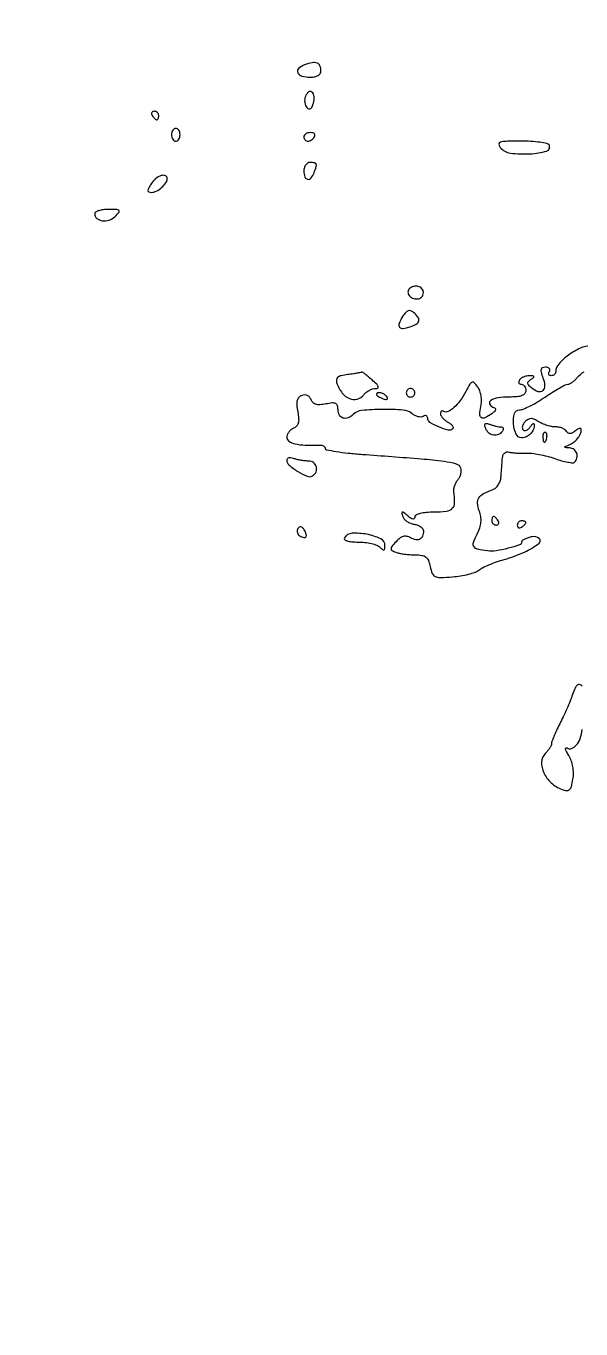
# Model space of a CAD drawing. Extents: x 0 to 4160, y 0 to 3120.
# Drawn here: x 2450.9 to 2580.9, y 1063.5 to 1369 of the extents above; entities that cross this region are included whole.
import ezdxf

# ---------------------------------------------------------------- set-up
doc = ezdxf.new("R2010")
doc.units = 0

msp = doc.modelspace()

# ---------------------------------------------------------------- linework, layer by layer
for points in [[(4159.499279, 606.274193, 0.000001), (4159.667734, 974.478125, 0.000057)], [(757.647081, 3119.740147, 0.000002), (520.492565, 3119.487217, 0.4139)], [(1964.75, 0.149832, 0.000016), (2717.930904, 0.232101, 0.000028), (3351.473438, 0.357111)], [(2583.170016, 1294, 0.109692), (2580.757244, 1293.464228, 0.050047), (2577.968229, 1291.803641, 0.049793), (2575.684275, 1289.732604, 0.18578), (2575, 1287.954545, -0.110162), (2574.918782, 1287.590389, -0.099919), (2574.688914, 1287.280398, -0.094981), (2574.345318, 1287.072485, -0.088926), (2573.940983, 1287, -0.108972), (2573.586039, 1287.078288, -0.182303), (2573.3746, 1287.29375, -0.161196), (2573.343488, 1287.6179, -0.082592), (2573.5, 1288, 0.136127), (2573.610429, 1288.379756, 0.190792), (2573.485796, 1288.70625, 0.140876), (2573.125749, 1288.926588, 0.067418), (2572.583768, 1289, 0.090666), (2571.876112, 1288.870615, 0.247734), (2571.549766, 1288.501093, 0.129532), (2571.563511, 1287.81014, 0.021454), (2571.98654, 1286.535402, -0.071654), (2572.40357, 1284.672756, -0.225194), (2571.957014, 1283.506945, -0.276845), (2570.87658, 1283.263258, -0.093874), (2569.408861, 1284.075639, -0.030418), (2568.683698, 1284.756011, -0.165792), (2568.46355, 1285.238782, -0.222055), (2568.615287, 1285.670795, -0.057742), (2569.202666, 1286.146416, 0.024053), (2569.792495, 1286.561641, 0.35046), (2569.847957, 1286.793148, 0.269135), (2569.624025, 1286.948314, 0.017774), (2568.809017, 1286.984687, 0.053738), (2568.116349, 1286.916365, 0.049393), (2567.433213, 1286.701752, 0.052761), (2566.859627, 1286.382022, 0.101161), (2566.5, 1286, 0.082592), (2566.343488, 1285.6179, 0.161196), (2566.3746, 1285.29375, 0.182303), (2566.586039, 1285.078288, 0.108972), (2566.940983, 1285, -0.140337), (2567.344827, 1284.884374, -0.099915), (2567.688914, 1284.559375, -0.085131), (2567.920655, 1284.073318, -0.06887), (2568, 1283.5, -0.175136), (2567.753115, 1282.816779, -0.129111), (2567.093169, 1282.345154, -0.070251), (2565.913565, 1282.07714, -0.020789), (2564.059017, 1282, 0.036858), (2561.488236, 1281.810235, 0.100967), (2559.785113, 1281.191215, 0.358147), (2559.515587, 1280.412224, 0.210769), (2560.243769, 1279.661541, -0.066607), (2560.772024, 1279.360363, -0.275046), (2560.90385, 1279.032969, -0.173837), (2560.690353, 1278.640545, -0.028195), (2560, 1278.091444, -0.036297), (2558.409981, 1277.131868, -0.269323), (2557.561489, 1277.179207, -0.271023), (2557.185757, 1277.938391, -0.036628), (2557.449364, 1279.769457, 0.04713), (2557.601442, 1281.009656, 0.04557), (2557.521564, 1282.27081, 0.048007), (2557.22655, 1283.424871, 0.071411), (2556.737708, 1284.344028, 0.031597), (2555.910074, 1285.337579, 0.299693), (2555.397036, 1285.458098, 0.175894), (2554.891167, 1285.032143, 0.011491), (2553.958889, 1283.32457, -0.036499), (2552.639858, 1281.171852, -0.053906), (2551.163149, 1279.523072, -0.070696), (2549.781606, 1278.594985, -0.256394), (2548.761028, 1278.647693, 0.111405), (2548.471271, 1278.747486, 0.183523), (2548.223552, 1278.683381, 0.159253), (2548.057073, 1278.459181, 0.08089), (2548, 1278.108707, 0.131677), (2548.122241, 1277.652588, 0.049226), (2548.511615, 1277.109556, 0.044467), (2549.075277, 1276.572235, 0.040621), (2549.74167, 1276.124693, -0.039669), (2550.365434, 1275.707499, -0.069316), (2550.794598, 1275.259194, -0.106406), (2550.972495, 1274.853403, -0.251762), (2550.880358, 1274.547024, -0.262942), (2549.809278, 1274.249263, -0.039286), (2547.606884, 1274.983079, -0.039314), (2545.544378, 1276.053544, -0.258932), (2545, 1277.034266, 0.111949), (2544.917943, 1277.396165, 0.183782), (2544.693382, 1277.610177, 0.158821), (2544.355138, 1277.638258, 0.080522), (2543.956195, 1277.472927, -0.131583), (2543.444466, 1277.319155, -0.066889), (2542.771195, 1277.388972, -0.059279), (2542.048556, 1277.657128, -0.054799), (2541.38792, 1278.093018, 0.156125), (2539.253868, 1278.952757, 0.021304), (2534.386694, 1279.101863, 0.020667), (2529.524747, 1278.842458, 0.171315), (2527.55, 1277.927295, -0.097318), (2526.344733, 1277.138882, -0.16966), (2525.165268, 1277.080879, -0.195409), (2524.319204, 1277.75523, -0.128679), (2524, 1278.975, 0.065181), (2523.869597, 1279.971066, 0.216703), (2523.460776, 1280.469279, 0.140815), (2522.673672, 1280.6101, 0.023665), (2521.143911, 1280.378782, -0.032604), (2519.776646, 1280.196954, -0.08782), (2518.805545, 1280.302404, -0.124504), (2518.132503, 1280.697735, -0.106795), (2517.681765, 1281.386923, 0.088121), (2517.326385, 1281.976846, 0.107437), (2516.809984, 1282.360336, 0.108149), (2516.183789, 1282.493312, 0.090293), (2515.514307, 1282.367117, 0.114366), (2514.817591, 1281.896427, 0.127157), (2514.432066, 1281.18388, 0.081657), (2514.346478, 1280.116828, 0.025639), (2514.561547, 1278.523618, -0.025595), (2514.777927, 1276.921753, -0.083019), (2514.689775, 1275.856567, -0.128971), (2514.296948, 1275.145555, -0.111233), (2513.585094, 1274.671027, 0.076984), (2512.979144, 1274.324025, 0.064955), (2512.465621, 1273.791601, 0.066782), (2512.118349, 1273.162274, 0.092984), (2512, 1272.531385, 0.258314), (2512.493711, 1271.63951, 0.083047), (2513.940186, 1271.038274, 0.048784), (2516.325291, 1270.724695, 0.01759), (2519.75, 1270.731355, -0.061181), (2520.228013, 1270.690583, -0.081965), (2520.632812, 1270.533173, -0.101646), (2520.903304, 1270.287663, -0.159117), (2521, 1269.991505, 0.359301), (2521.275995, 1269.657015, 0.007375), (2523.570312, 1269.248281, 0.013763), (2526.395262, 1268.86738, 0.00838), (2529.75, 1268.56551, -0.001257), (2543.511661, 1267.524581, -0.014772), (2548.854659, 1266.947704, -0.036605), (2551.643712, 1266.352451, -0.234392), (2552.67571, 1265.402703, -0.089788), (2552.799039, 1264.752002, -0.056219), (2552.718269, 1263.978965, -0.05414), (2552.458836, 1263.208001, -0.065079), (2552.051002, 1262.561454, 0.047056), (2551.615453, 1261.923009, 0.039147), (2551.275434, 1261.174488, 0.040764), (2551.073008, 1260.433422, 0.080119), (2551.057609, 1259.824189, -0.03518), (2551.229411, 1257.155834, -0.189976), (2550.698651, 1255.832797, -0.175857), (2549.378254, 1255.169288, -0.029383), (2546.5, 1255, 0.02081), (2544.684419, 1254.924402, 0.040326), (2543.252277, 1254.687642, 0.053199), (2542.28374, 1254.333283, 0.285865), (2542, 1253.877555, -0.16889), (2541.873057, 1253.51246, -0.268914), (2541.574005, 1253.394348, -0.108984), (2541.064453, 1253.589853, -0.026659), (2540.337379, 1254.127555, 0.007559), (2539.374582, 1254.898144, 0.194469), (2539.059067, 1254.987405, 0.452362), (2538.935354, 1254.811422, 0.019853), (2539.165707, 1254, 0.105421), (2539.513008, 1253.402296, 0.058787), (2540.150368, 1252.846757, 0.054781), (2540.961288, 1252.414198, 0.058686), (2541.828328, 1252.180449, -0.054245), (2542.658954, 1251.964386, -0.066878), (2543.362071, 1251.58353, -0.080092), (2543.837287, 1251.10409, -0.156543), (2544, 1250.597116, -0.081819), (2543.797375, 1249.367155, -0.191437), (2543.203668, 1248.669173, -0.177372), (2542.254592, 1248.538755, -0.069327), (2540.994384, 1249.003006, 0.072494), (2540.087183, 1249.330732, 0.116278), (2539.268411, 1249.306497, 0.100038), (2538.461691, 1248.906286, 0.043853), (2537.582695, 1248.091377, 0.013789), (2536.61801, 1246.964457, 0.16717), (2536.425979, 1246.43697, 0.274498), (2536.65004, 1246.043763, 0.037681), (2537.538616, 1245.623555, 0.041862), (2538.364826, 1245.383529, 0.01585), (2539.550812, 1245.183169, 0.015569), (2540.860791, 1245.045742, 0.018349), (2542.106787, 1245, -0.039331), (2543.654281, 1244.878082, -0.128158), (2544.58864, 1244.46957, -0.133325), (2545.183746, 1243.667964, -0.044061), (2545.600244, 1242.248779, 0.046433), (2546.074153, 1240.66181, 0.191722), (2546.752443, 1239.950785, 0.114707), (2547.955455, 1239.704799, 0.012228), (2550.825244, 1239.85179, 0.021306), (2552.724906, 1240.077452, 0.02237), (2554.567416, 1240.461653, 0.022724), (2556.119223, 1240.934462, 0.086067), (2557, 1241.430488, -0.056842), (2557.862855, 1241.984826, -0.014939), (2559.360013, 1242.667127, -0.014973), (2561.122586, 1243.346288, -0.014844), (2562.927703, 1243.92086, 0.035376), (2567.651212, 1245.640788, 0.065322), (2571.128133, 1247.774324, 0.483281), (2571.116867, 1248.856662, 0.215471), (2569.5, 1249.244751, 0.027545), (2568.542444, 1249.006399, 0.040079), (2567.734375, 1248.684444, 0.046112), (2567.161957, 1248.33237, 0.236047), (2567, 1248.008423, -0.321811), (2566.514894, 1247.332766, -0.017344), (2563.847808, 1246.534743, -0.025405), (2561.034435, 1245.949056, -0.068733), (2559, 1245.914066, -0.024542), (2556.698987, 1246.306984, -0.20215), (2555.850957, 1246.908728, -0.227016), (2555.744303, 1247.889841, -0.031149), (2556.56882, 1249.837498, 0.034228), (2557.19801, 1251.3496, 0.058627), (2557.480809, 1252.684515, 0.063901), (2557.434677, 1253.965895, 0.049968), (2557.071833, 1255.311065, -0.067908), (2556.664577, 1257.068501, -0.166027), (2556.972295, 1258.342789, -0.130627), (2558.071447, 1259.356563, -0.035712), (2560.25, 1260.313381, 0.098516), (2560.932102, 1260.721178, 0.062913), (2561.536184, 1261.424131, 0.059828), (2561.975188, 1262.29979, 0.067696), (2562.17105, 1263.218615, 0.000293), (2562.246849, 1264.237591, 0.00019), (2562.333461, 1265.417343, 0.000191), (2562.417234, 1266.570415, 0.00036), (2562.483741, 1267.5, -0.06164), (2562.639498, 1268.293498, -0.11528), (2562.977785, 1268.849617, -0.144532), (2563.467767, 1269.122198, -0.122193), (2564.062691, 1269.10876, 0.037676), (2564.792887, 1268.96799, 0.013678), (2565.844354, 1268.875459, 0.013474), (2567.005075, 1268.83659, 0.015646), (2568.109578, 1268.863945, -0.04429), (2569.391394, 1268.822308, -0.017316), (2571.142284, 1268.54761, -0.016981), (2573.027219, 1268.117764, -0.020257), (2574.769169, 1267.581442, 0.01638), (2576.363673, 1267.076952, 0.02373), (2577.802923, 1266.745695, 0.020984), (2578.970437, 1266.584967, 0.223683), (2579.409591, 1266.742924, 0.135983), (2579.970419, 1267.733678, 0.14585), (2579.920608, 1268.842938, 0.151381), (2579.277992, 1269.715086, 0.148636), (2578.25, 1270.078947, -0.007783), (2577.317253, 1270.135587, -0.289553), (2577.154225, 1270.256944, -0.403256), (2577.220374, 1270.413657, -0.010258), (2578, 1270.728891, 0.06805), (2579.130354, 1271.345846, 0.062322), (2580.091952, 1272.259784, 0.066), (2580.749555, 1273.321583, 0.101636), (2580.984687, 1274.372445, 0.263731), (2580.863502, 1274.595242, 0.194304), (2580.581029, 1274.644627, 0.08614), (2580.130278, 1274.463231, 0.034581), (2579.589028, 1274.073886, -0.043282), (2578.918193, 1273.608797, -0.115588), (2578.36394, 1273.443671, -0.160707), (2577.907337, 1273.564792, -0.110253), (2577.530011, 1273.951442, 0.108116), (2577.140963, 1274.353486, 0.050903), (2576.49818, 1274.691986, 0.04711), (2575.723137, 1274.922293, 0.048712), (2574.927414, 1275, -0.049159), (2574.037274, 1275.087728, -0.026678), (2572.97083, 1275.359832, -0.02632), (2571.905269, 1275.755802, -0.037474), (2571.011391, 1276.224959, 0.033685), (2569.974991, 1276.778965, 0.104958), (2569.205754, 1276.94647, 0.131331), (2568.536764, 1276.771432, 0.067181), (2567.841626, 1276.241626, 0.059147), (2567.434383, 1275.724671, 0.078113), (2567.204971, 1275.171568, 0.096575), (2567.182523, 1274.669877, 0.160753), (2567.37104, 1274.295627, 0.178642), (2567.725671, 1274.132194, 0.12375), (2568.165325, 1274.20674, 0.090799), (2568.628611, 1274.520511, 0.057681), (2569.03906, 1275.02896, -0.02798), (2569.398473, 1275.53255, -0.106979), (2569.696095, 1275.774132, -0.346387), (2569.882189, 1275.736755, -0.178273), (2569.969374, 1275.5, -0.098627), (2569.738796, 1274.342423, -0.095662), (2569.08116, 1273.347317, -0.097628), (2568.113545, 1272.683295, -0.107688), (2567, 1272.466542, -0.2907), (2565.705851, 1273.329505, -0.08558), (2565.0973, 1275.751755, -0.091522), (2565.354279, 1278.14114, -0.331701), (2566.506466, 1279, 0.098424), (2567.39896, 1279.177404, 0.017914), (2568.940755, 1279.88125, 0.018664), (2570.710859, 1280.851491, 0.015979), (2572.5, 1282, -0.009395), (2574.239181, 1283.149049, -0.012653), (2575.85779, 1284.11875, -0.009748), (2577.231972, 1284.860488, -0.119427), (2577.807731, 1285, 0.114802), (2578.259825, 1285.10519, 0.037354), (2578.854572, 1285.455166, 0.034963), (2579.479088, 1285.956532, 0.032943), (2580.041083, 1286.549502, -0.088795), (2581.67777, 1287.930718, -0.015073)], [(2581.213125, 1214.186875, 0.118707), (2580.583363, 1214.572198, 0.260173), (2580.046786, 1214.465506, 0.1138), (2579.537387, 1213.779659, 0.019197), (2578.936866, 1212.248738, -0.01289), (2578.383227, 1210.783239, -0.006208), (2577.602389, 1208.933291, -0.006151), (2576.739942, 1207.023189, -0.008766), (2575.923741, 1205.350422, 0.008504), (2575.18702, 1203.842551, 0.010982), (2574.565099, 1202.432904, 0.008891), (2574.094688, 1201.240487, 0.089734), (2574, 1200.71713, -0.110376), (2573.904467, 1200.289639, -0.030431), (2573.571856, 1199.68162, -0.029179), (2573.100332, 1199.020792, -0.026832), (2572.54249, 1198.399633, 0.189512), (2571.683168, 1196.426914, 0.119002), (2572.191092, 1193.929638, 0.09872), (2573.931761, 1191.563933, 0.095559), (2576.465282, 1190.013722, 0.059695), (2577.563032, 1189.745874, 0.219186), (2578.226899, 1189.959609, 0.143284), (2578.670488, 1190.694381, 0.022133), (2579.036305, 1192.375584, 0.044785), (2579.153926, 1193.83387, 0.042056), (2579.015032, 1195.321614, 0.042957), (2578.635192, 1196.732348, 0.052331), (2578.036305, 1197.961324, -0.018484), (2577.516809, 1198.866448, -0.065327), (2577.285193, 1199.493917, -0.317608), (2577.378978, 1199.720835, -0.286468), (2577.636693, 1199.722335, 0.224692), (2578.728408, 1199.601616, 0.138455), (2579.81036, 1200.35311, 0.088323), (2580.698628, 1201.93232, 0.050808), (2581.207685, 1204.061749, -0.114821)]]:
    msp.add_lwpolyline(points, format="xyb")
for points in [[(2516.185755, 1359.891045, 0.092125), (2514.756366, 1359.024714, 0.332954), (2514.558307, 1358.044468, 0.22457), (2515.531835, 1357.248265, 0.061006), (2517.559017, 1357, 0.049908), (2518.548314, 1357.098993, 0.083648), (2519.326507, 1357.397582, 0.110252), (2519.82116, 1357.861081, 0.150697), (2520, 1358.440983, 0.096385), (2519.763747, 1359.655162, 0.208742), (2519.097811, 1360.30722, 0.142391), (2517.944339, 1360.400177, 0.039692)], [(2516.360155, 1352.496165, 0.067369), (2516.195357, 1351.798222, 0.059647), (2516.211658, 1351.051136, 0.062772), (2516.397584, 1350.369666, 0.098737), (2516.733304, 1349.866696, 0.115335), (2517.201247, 1349.576087, 0.237309), (2517.617334, 1349.634684, 0.140393), (2517.976525, 1350.073519, 0.037814), (2518.272207, 1350.932917, 0.082584), (2518.416024, 1352.509253, 0.205736), (2517.892776, 1353.51525, 0.360168), (2517.08401, 1353.510363, 0.127417)], [(2480.5, 1348, 0.029505), (2480.768994, 1347.617226, 0.035638), (2481.066025, 1347.29375, 0.038439), (2481.34829, 1347.065539, 0.151918), (2481.559017, 1347, 0.210953), (2481.727648, 1347.07446, 0.081139), (2481.870461, 1347.29375, 0.061769), (2481.967655, 1347.617151, 0.042167), (2482, 1348, 0.105053), (2481.918938, 1348.381556, 0.099167), (2481.688914, 1348.70625, 0.09642), (2481.345238, 1348.923877, 0.093332), (2480.940983, 1349, 0.108972), (2480.586039, 1348.921712, 0.182303), (2480.3746, 1348.70625, 0.161196), (2480.343488, 1348.3821, 0.082592)], [(2485, 1343.5, 0.064853), (2485.074694, 1342.926543, 0.082425), (2485.29375, 1342.440625, 0.098894), (2485.618646, 1342.115568, 0.148195), (2486, 1342, 0.148195), (2486.381354, 1342.115568, 0.098894), (2486.70625, 1342.440625, 0.082425), (2486.925306, 1342.926543, 0.064853), (2487, 1343.5, 0.064853), (2486.925306, 1344.073457, 0.082425), (2486.70625, 1344.559375, 0.098894), (2486.381354, 1344.884432, 0.148195), (2486, 1345, 0.148195), (2485.618646, 1344.884432, 0.098894), (2485.29375, 1344.559375, 0.082425), (2485.074694, 1344.073457, 0.064853)], [(2516, 1343, 0.092995), (2516.071618, 1342.618268, 0.096318), (2516.276414, 1342.29375, 0.099231), (2516.581949, 1342.076556, 0.105429), (2516.940983, 1342, 0.089642), (2517.346558, 1342.073302, 0.053229), (2517.7871, 1342.29375, 0.051032), (2518.193797, 1342.617485, 0.06081), (2518.5, 1343, 0.139169), (2518.607943, 1343.379648, 0.191142), (2518.478525, 1343.70625, 0.138808), (2518.110654, 1343.926733, 0.066118), (2517.559017, 1344, 0.062283), (2516.962904, 1343.925455, 0.080552), (2516.457961, 1343.70625, 0.097988), (2516.120018, 1343.381379, 0.153634)], [(2562, 1340.5, 0.190562), (2564.373072, 1339.199073, 0.044452), (2568.997998, 1339.032468, 0.05767), (2572.892638, 1339.6932, 0.495793), (2573.435239, 1341.104785, 0.207522), (2572.929341, 1341.456853, 0.01607), (2571.263358, 1341.737031, 0.019855), (2569.181713, 1341.934912, 0.013769), (2566.818538, 1342, 0.005987), (2563.357632, 1341.958561, 0.069573), (2562.024411, 1341.739482, 0.348218), (2561.695598, 1341.257653, 0.156609)], [(2516, 1335, 0.07973), (2516.220756, 1333.624395, 0.276633), (2516.874973, 1333.058901, 0.272501), (2517.691681, 1333.365442, 0.07847), (2518.393011, 1334.581787, 0.013436), (2518.9112, 1336.048849, 0.168163), (2518.899279, 1336.629044, 0.274596), (2518.534289, 1336.924839, 0.036287), (2517.5, 1337, 0.130775), (2516.924246, 1336.846791, 0.10214), (2516.4375, 1336.416667, 0.08892), (2516.111864, 1335.769411, 0.072314)], [(2480.232073, 1332, 0.016137), (2479.614379, 1330.93597, 0.131607), (2479.486219, 1330.393484, 0.309828), (2479.699445, 1330.101416, 0.085025), (2480.291526, 1330, 0.120668), (2481.433134, 1330.279583, 0.057959), (2482.688726, 1331.131484, 0.058642), (2483.68227, 1332.215851, 0.157423), (2484, 1333.2, 0.297715), (2483.559405, 1333.874375, 0.182403), (2482.575837, 1333.926078, 0.098516), (2481.28123, 1333.210878, 0.078016)], [(2467, 1324.968615, 0.221212), (2467.499284, 1323.895319, 0.144571), (2468.771453, 1323.338126, 0.113385), (2470.405259, 1323.502284, 0.115371), (2471.791827, 1324.363256, 0.021349), (2472.700897, 1325.35346, 0.384127), (2472.687614, 1325.75, 0.19543), (2472.195515, 1325.968472, 0.007956), (2470.214286, 1326, 0.030419), (2468.982866, 1325.925013, 0.047249), (2467.944196, 1325.697031, 0.06011), (2467.221914, 1325.365276, 0.260714)], [(2540.693853, 1307.36052, 0.194761), (2540.381568, 1306.62332, 0.172865), (2540.649978, 1305.830294, 0.128462), (2541.462204, 1305.217225, 0.098073), (2542.559017, 1305, 0.103216), (2543.108867, 1305.114729, 0.098834), (2543.576711, 1305.440625, 0.096907), (2543.890211, 1305.927451, 0.095012), (2544, 1306.5, 0.179946), (2543.664381, 1307.40236, 0.15216), (2542.79511, 1307.94328, 0.132661), (2541.672804, 1307.933008, 0.128822)], [(2539.139508, 1300.851781, 0.039545), (2538.309287, 1299.25395, 0.267241), (2538.413774, 1298.402651, 0.274049), (2539.196243, 1298.079706, 0.040972), (2540.924639, 1298.476082, 0.054352), (2542.340379, 1299.101411, 0.206976), (2542.903023, 1299.860135, 0.219611), (2542.719089, 1300.756163, 0.060887), (2541.708796, 1301.826715, 0.087399), (2541.027454, 1302.215352, 0.178533), (2540.42049, 1302.209689, 0.127204), (2539.820058, 1301.784903, 0.035961)], [(2526.304148, 1287.280643, 0.022824), (2524.700109, 1287.005408, 0.118008), (2523.89561, 1286.616292, 0.215763), (2523.608687, 1286.037692, 0.09962), (2523.748194, 1285.19068, 0.073725), (2525.011196, 1282.927463, 0.129219), (2526.698119, 1281.624733, 0.171361), (2528.47001, 1281.516245, 0.151084), (2530.026533, 1282.531971, -0.054027), (2530.605721, 1283.09373, -0.042944), (2531.336601, 1283.568766, -0.044355), (2532.100572, 1283.89344, -0.078461), (2532.775454, 1284, 0.120981), (2533.315813, 1284.132688, 0.381863), (2533.436384, 1284.453338, 0.107274), (2533.058157, 1285.026112, 0.014752), (2532, 1286, 0.005667), (2531.108732, 1286.755464, 0.009579), (2530.342883, 1287.365489, 0.003701), (2529.689549, 1287.858113, 0.441964), (2529.59699, 1287.839963, -0.215377), (2529.490591, 1287.766911, -0.002285), (2528.589709, 1287.609647, -0.006728), (2527.536179, 1287.445248, -0.004262)], [(2540, 1283, 0.099038), (2540.076342, 1282.618362, 0.097945), (2540.29375, 1282.29375, 0.097945), (2540.618362, 1282.076342, 0.099038), (2541, 1282, 0.099038), (2541.381638, 1282.076342, 0.097945), (2541.70625, 1282.29375, 0.097945), (2541.923658, 1282.618362, 0.099038), (2542, 1283, 0.099038), (2541.923658, 1283.381638, 0.097945), (2541.70625, 1283.70625, 0.097945), (2541.381638, 1283.923658, 0.099038), (2541, 1284, 0.099038), (2540.618362, 1283.923658, 0.097945), (2540.29375, 1283.70625, 0.097945), (2540.076342, 1283.381638, 0.099038)], [(2533, 1282.606989, 0.2252), (2533.088769, 1282.419896, 0.029412), (2533.455882, 1282.154486, 0.029555), (2533.957462, 1281.875192, 0.020646), (2534.551938, 1281.618443, 0.036408), (2535.131719, 1281.443138, 0.155351), (2535.487528, 1281.474315, 0.32948), (2535.606889, 1281.674071, 0.1144), (2535.492921, 1282.011454, 0.115814), (2534.901891, 1282.603931, 0.080554), (2534.026239, 1282.969265, 0.115534), (2533.291154, 1282.972535, 0.349578)], [(2562.140804, 1275, -0.121649), (2562.463243, 1274.920373, -0.18759), (2562.649425, 1274.70625, -0.151312), (2562.663842, 1274.382488, -0.07457), (2562.5, 1274, -0.147218), (2561.616337, 1273.217296, -0.148034), (2560.449517, 1273.054513, -0.138848), (2559.332235, 1273.568614, -0.124946), (2558.595648, 1274.611341, -0.038064), (2558.372224, 1275.359183, -0.251847), (2558.476069, 1275.721399, -0.257249), (2558.832778, 1275.829627, -0.039372), (2559.570447, 1275.611341, 0.017831), (2560.252065, 1275.377299, 0.015398), (2560.982655, 1275.179581, 0.015666), (2561.656409, 1275.041479, 0.042737)], [(2572.683114, 1271.8125, -0.054073), (2572.461564, 1271.395823, -0.470617), (2572.279315, 1271.37858, -0.168741), (2572.137993, 1271.670344, -0.018894), (2572.078947, 1272.416667, -0.028489), (2572.089945, 1273.112848, -0.077125), (2572.200665, 1273.592839, -0.208169), (2572.385309, 1273.77538, -0.296942), (2572.604167, 1273.729167, -0.126455), (2572.797407, 1273.402231, -0.060344), (2572.876576, 1272.916927, -0.05415), (2572.839148, 1272.359369, -0.051402)], [(2512, 1267.221999, 0.220165), (2512.54488, 1266.044547, 0.038251), (2514.580834, 1264.567885, 0.03788), (2516.80516, 1263.423101, 0.242905), (2518.028246, 1263.517457, 0.151532), (2518.850312, 1264.461493, 0.171923), (2518.940071, 1265.653574, 0.174176), (2518.260602, 1266.625218, 0.155139), (2517.081787, 1267, -0.025883), (2516.232051, 1267.044017, -0.017054), (2515.2624, 1267.178303, -0.017174), (2514.325581, 1267.374126, -0.03151), (2513.581787, 1267.606989, 0.054149), (2512.976013, 1267.766981, 0.0975), (2512.46465, 1267.744281, 0.145584), (2512.129339, 1267.548768, 0.190707)], [(2560, 1253, 0.105053), (2560.081062, 1252.618444, 0.099167), (2560.311086, 1252.29375, 0.09642), (2560.654762, 1252.076123, 0.093332), (2561.059017, 1252, 0.108972), (2561.413961, 1252.078288, 0.182303), (2561.6254, 1252.29375, 0.161196), (2561.656512, 1252.6179, 0.082592), (2561.5, 1253, 0.029505), (2561.231006, 1253.382774, 0.035638), (2560.933975, 1253.70625, 0.038439), (2560.65171, 1253.934461, 0.151918), (2560.440983, 1254, 0.210953), (2560.272352, 1253.92554, 0.081139), (2560.129539, 1253.70625, 0.061769), (2560.032345, 1253.382849, 0.042167)], [(2566, 1251.940983, 0.108972), (2566.078288, 1251.586039, 0.182303), (2566.29375, 1251.3746, 0.161196), (2566.6179, 1251.343488, 0.082592), (2567, 1251.5, 0.029505), (2567.382774, 1251.768994, 0.035638), (2567.70625, 1252.066025, 0.038439), (2567.934461, 1252.34829, 0.151918), (2568, 1252.559017, 0.210953), (2567.92554, 1252.727648, 0.081139), (2567.70625, 1252.870461, 0.061769), (2567.382849, 1252.967655, 0.042167), (2567, 1253, 0.105053), (2566.618444, 1252.918938, 0.099167), (2566.29375, 1252.688914, 0.09642), (2566.076123, 1252.345238, 0.093332)], [(2514.608688, 1251.175861, 0.103479), (2514.44681, 1250.72872, 0.098884), (2514.473847, 1250.246423, 0.096839), (2514.68575, 1249.803462, 0.094768), (2515.050219, 1249.468963, 0.066358), (2515.974241, 1249.055152, 0.31899), (2516.489634, 1249.231135, 0.249192), (2516.574334, 1249.851256, 0.050263), (2516.070627, 1250.885723, 0.051827), (2515.677457, 1251.395325, 0.154764), (2515.296119, 1251.605142, 0.207337), (2514.937111, 1251.527509, 0.099167)], [(2525.5, 1249, 0.356877), (2525.553195, 1248.599357, 0.113974), (2526.112014, 1248.274745, 0.054088), (2527.200273, 1248.064085, 0.020788), (2528.740983, 1248, -0.028213), (2530.306307, 1247.911604, -0.030027), (2531.818914, 1247.6475, -0.031466), (2533.081196, 1247.262821, -0.107076), (2533.8, 1246.8, 0.025662), (2534.417677, 1246.242669, 0.253212), (2534.75, 1246.179868, 0.291641), (2534.951808, 1246.422387, 0.031633), (2535, 1247.183369, 0.290485), (2533.992813, 1248.770715, 0.062841), (2530.755362, 1249.823708, 0.061202), (2527.276309, 1250.056077, 0.245157)]]:
    msp.add_lwpolyline(points, format="xyb", close=True)

doc.saveas('drawing.dxf')
